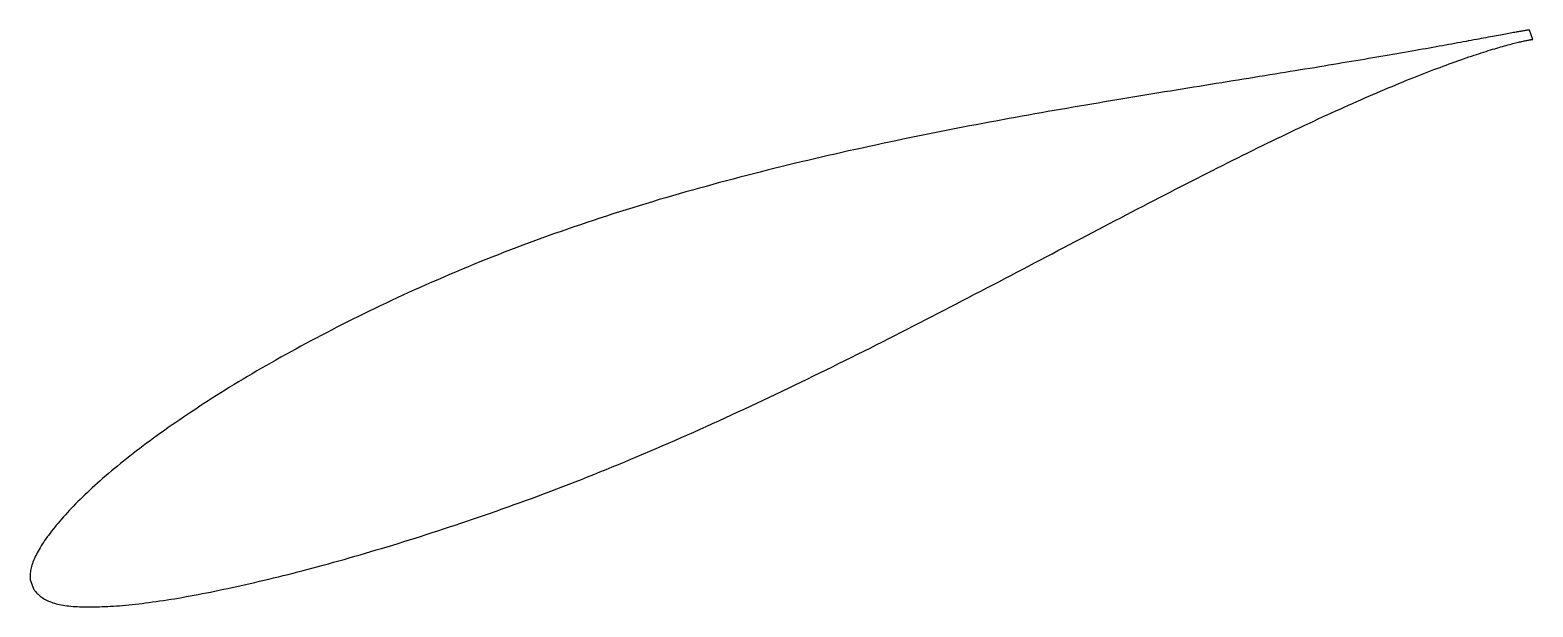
# Model space of a CAD drawing. Header units: metres. Extents: x -46 to 92, y -19 to 34.
import ezdxf

# ---------------------------------------------------------------- set-up
doc = ezdxf.new("R2010")
doc.units = ezdxf.units.M

msp = doc.modelspace()

# ---------------------------------------------------------------- linework, layer by layer
msp.add_lwpolyline([(91.77, 34.33), (91.77, 34.33), (91.76, 34.33), (91.74, 34.32), (91.72, 34.32), (91.7, 34.32), (91.67, 34.32), (91.63, 34.31), (91.59, 34.3), (91.54, 34.3), (91.48, 34.29), (91.43, 34.28), (91.36, 34.27), (91.29, 34.26), (91.22, 34.25), (91.14, 34.23), (91.05, 34.22), (90.96, 34.2), (90.86, 34.19), (90.76, 34.17), (90.65, 34.15), (90.54, 34.13), (90.42, 34.11), (90.29, 34.09), (90.16, 34.06), (90.03, 34.04), (89.89, 34.01), (89.74, 33.98), (89.59, 33.96), (89.43, 33.93), (89.27, 33.9), (89.1, 33.87), (88.93, 33.84), (88.75, 33.8), (88.57, 33.77), (88.38, 33.73), (88.19, 33.7), (87.99, 33.66), (87.78, 33.62), (87.57, 33.58), (87.36, 33.54), (87.14, 33.5), (86.91, 33.46), (86.68, 33.42), (86.44, 33.37), (86.2, 33.33), (85.96, 33.28), (85.7, 33.24), (85.45, 33.19), (85.19, 33.14), (84.92, 33.09), (84.65, 33.04), (84.37, 32.99), (84.09, 32.94), (83.8, 32.89), (83.51, 32.84), (83.21, 32.78), (82.91, 32.73), (82.6, 32.67), (82.29, 32.62), (81.97, 32.56), (81.65, 32.51), (81.33, 32.45), (81, 32.39), (80.66, 32.33), (80.32, 32.27), (79.97, 32.21), (79.62, 32.15), (79.27, 32.09), (78.91, 32.03), (78.54, 31.96), (78.17, 31.9), (77.8, 31.84), (77.42, 31.77), (77.04, 31.71), (76.65, 31.64), (76.26, 31.58), (75.86, 31.51), (75.46, 31.44), (75.05, 31.37), (74.64, 31.31), (74.23, 31.24), (73.81, 31.17), (73.39, 31.1), (72.96, 31.03), (72.53, 30.96), (72.1, 30.88), (71.66, 30.81), (71.21, 30.74), (70.77, 30.67), (70.31, 30.59), (69.86, 30.52), (69.4, 30.44), (68.93, 30.37), (68.47, 30.29), (68, 30.21), (67.52, 30.14), (67.04, 30.06), (66.56, 29.98), (66.07, 29.9), (65.58, 29.82), (65.09, 29.74), (64.59, 29.66), (64.09, 29.58), (63.59, 29.5), (63.08, 29.42), (62.57, 29.34), (62.05, 29.25), (61.54, 29.17), (61.02, 29.09), (60.49, 29), (59.96, 28.92), (59.43, 28.83), (58.9, 28.74), (58.36, 28.66), (57.82, 28.57), (57.28, 28.48), (56.74, 28.39), (56.19, 28.3), (55.64, 28.21), (55.08, 28.12), (54.53, 28.02), (53.97, 27.93), (53.4, 27.84), (52.84, 27.74), (52.27, 27.64), (51.7, 27.55), (51.13, 27.45), (50.56, 27.35), (49.98, 27.25), (49.4, 27.15), (48.82, 27.05), (48.24, 26.95), (47.66, 26.85), (47.07, 26.74), (46.48, 26.64), (45.89, 26.53), (45.3, 26.43), (44.7, 26.32), (44.11, 26.21), (43.51, 26.1), (42.91, 25.99), (42.31, 25.88), (41.71, 25.77), (41.1, 25.65), (40.5, 25.54), (39.89, 25.42), (39.28, 25.3), (38.67, 25.18), (38.06, 25.06), (37.45, 24.94), (36.84, 24.82), (36.23, 24.7), (35.61, 24.57), (35, 24.45), (34.38, 24.32), (33.76, 24.19), (33.14, 24.06), (32.52, 23.93), (31.91, 23.79), (31.29, 23.66), (30.67, 23.52), (30.04, 23.39), (29.42, 23.25), (28.8, 23.11), (28.18, 22.97), (27.56, 22.83), (26.93, 22.68), (26.31, 22.54), (25.69, 22.39), (25.07, 22.24), (24.44, 22.09), (23.82, 21.94), (23.2, 21.79), (22.58, 21.64), (21.95, 21.48), (21.33, 21.32), (20.71, 21.17), (20.09, 21.01), (19.47, 20.84), (18.85, 20.68), (18.23, 20.52), (17.61, 20.35), (16.99, 20.18), (16.37, 20.01), (15.76, 19.84), (15.14, 19.67), (14.53, 19.5), (13.91, 19.32), (13.3, 19.15), (12.69, 18.97), (12.08, 18.79), (11.47, 18.6), (10.86, 18.42), (10.25, 18.23), (9.65, 18.05), (9.04, 17.86), (8.44, 17.67), (7.84, 17.48), (7.24, 17.28), (6.64, 17.09), (6.04, 16.89), (5.45, 16.69), (4.86, 16.49), (4.26, 16.29), (3.67, 16.09), (3.09, 15.88), (2.5, 15.68), (1.92, 15.47), (1.34, 15.26), (0.76, 15.05), (0.18, 14.83), (-0.4, 14.62), (-0.97, 14.4), (-1.54, 14.19), (-2.11, 13.97), (-2.68, 13.75), (-3.24, 13.52), (-3.8, 13.3), (-4.36, 13.08), (-4.92, 12.85), (-5.47, 12.62), (-6.02, 12.39), (-6.57, 12.16), (-7.12, 11.93), (-7.66, 11.7), (-8.2, 11.46), (-8.74, 11.23), (-9.28, 10.99), (-9.81, 10.75), (-10.34, 10.52), (-10.87, 10.28), (-11.39, 10.04), (-11.91, 9.8), (-12.43, 9.55), (-12.94, 9.31), (-13.46, 9.07), (-13.96, 8.82), (-14.47, 8.58), (-14.97, 8.33), (-15.47, 8.09), (-15.97, 7.84), (-16.46, 7.59), (-16.95, 7.35), (-17.44, 7.1), (-17.92, 6.85), (-18.4, 6.6), (-18.88, 6.35), (-19.35, 6.11), (-19.82, 5.86), (-20.29, 5.61), (-20.75, 5.36), (-21.21, 5.11), (-21.67, 4.86), (-22.12, 4.61), (-22.57, 4.35), (-23.02, 4.1), (-23.46, 3.85), (-23.89, 3.6), (-24.33, 3.35), (-24.76, 3.1), (-25.19, 2.85), (-25.61, 2.6), (-26.03, 2.35), (-26.44, 2.1), (-26.85, 1.85), (-27.26, 1.6), (-27.66, 1.35), (-28.06, 1.1), (-28.46, 0.85), (-28.85, 0.6), (-29.24, 0.36), (-29.62, 0.11), (-30, -0.14), (-30.37, -0.39), (-30.74, -0.63), (-31.11, -0.88), (-31.47, -1.12), (-31.83, -1.37), (-32.18, -1.61), (-32.53, -1.85), (-32.88, -2.09), (-33.22, -2.34), (-33.56, -2.58), (-33.89, -2.82), (-34.22, -3.05), (-34.54, -3.29), (-34.86, -3.53), (-35.18, -3.76), (-35.49, -4), (-35.79, -4.23), (-36.09, -4.47), (-36.39, -4.7), (-36.68, -4.93), (-36.97, -5.16), (-37.26, -5.39), (-37.53, -5.61), (-37.81, -5.84), (-38.08, -6.06), (-38.34, -6.29), (-38.6, -6.51), (-38.86, -6.73), (-39.11, -6.95), (-39.36, -7.17), (-39.6, -7.39), (-39.84, -7.6), (-40.07, -7.82), (-40.29, -8.03), (-40.52, -8.24), (-40.74, -8.45), (-40.95, -8.66), (-41.16, -8.87), (-41.36, -9.08), (-41.56, -9.28), (-41.75, -9.48), (-41.94, -9.68), (-42.12, -9.88), (-42.3, -10.08), (-42.48, -10.27), (-42.65, -10.47), (-42.81, -10.66), (-42.97, -10.85), (-43.13, -11.03), (-43.28, -11.22), (-43.42, -11.4), (-43.56, -11.58), (-43.7, -11.75), (-43.83, -11.93), (-43.96, -12.1), (-44.08, -12.27), (-44.2, -12.44), (-44.31, -12.6), (-44.42, -12.77), (-44.52, -12.93), (-44.62, -13.09), (-44.71, -13.24), (-44.8, -13.4), (-44.88, -13.55), (-44.96, -13.7), (-45.03, -13.84), (-45.1, -13.99), (-45.16, -14.13), (-45.22, -14.27), (-45.27, -14.41), (-45.32, -14.55), (-45.36, -14.68), (-45.4, -14.81), (-45.43, -14.93), (-45.46, -15.06), (-45.48, -15.18), (-45.5, -15.29), (-45.51, -15.41), (-45.53, -15.51), (-45.53, -15.62), (-45.54, -15.71), (-45.54, -15.8), (-45.53, -15.88), (-45.53, -15.95), (-45.52, -16), (-45.52, -16.03), (-45.2, -16.91), (-45.19, -16.91), (-45.18, -16.93), (-45.15, -16.96), (-45.12, -17), (-45.07, -17.06), (-45.01, -17.13), (-44.94, -17.21), (-44.87, -17.28), (-44.79, -17.36), (-44.71, -17.44), (-44.61, -17.52), (-44.52, -17.59), (-44.42, -17.66), (-44.31, -17.73), (-44.2, -17.8), (-44.09, -17.86), (-43.97, -17.92), (-43.84, -17.98), (-43.71, -18.03), (-43.58, -18.08), (-43.44, -18.13), (-43.3, -18.18), (-43.15, -18.22), (-43, -18.26), (-42.84, -18.29), (-42.68, -18.33), (-42.51, -18.36), (-42.34, -18.38), (-42.16, -18.41), (-41.98, -18.43), (-41.79, -18.45), (-41.6, -18.47), (-41.41, -18.48), (-41.21, -18.49), (-41, -18.5), (-40.79, -18.51), (-40.57, -18.51), (-40.35, -18.52), (-40.13, -18.52), (-39.9, -18.52), (-39.67, -18.51), (-39.43, -18.51), (-39.18, -18.5), (-38.93, -18.49), (-38.68, -18.48), (-38.42, -18.47), (-38.16, -18.45), (-37.89, -18.44), (-37.62, -18.42), (-37.34, -18.4), (-37.06, -18.37), (-36.77, -18.35), (-36.48, -18.32), (-36.19, -18.29), (-35.89, -18.26), (-35.58, -18.23), (-35.28, -18.19), (-34.96, -18.15), (-34.65, -18.11), (-34.32, -18.06), (-34, -18.02), (-33.67, -17.97), (-33.33, -17.92), (-32.99, -17.87), (-32.65, -17.81), (-32.31, -17.76), (-31.95, -17.7), (-31.6, -17.64), (-31.24, -17.57), (-30.88, -17.51), (-30.51, -17.44), (-30.14, -17.37), (-29.76, -17.3), (-29.38, -17.22), (-29, -17.15), (-28.61, -17.07), (-28.22, -16.99), (-27.82, -16.9), (-27.42, -16.82), (-27.02, -16.73), (-26.61, -16.64), (-26.2, -16.55), (-25.79, -16.46), (-25.37, -16.36), (-24.95, -16.27), (-24.53, -16.17), (-24.1, -16.07), (-23.66, -15.96), (-23.23, -15.86), (-22.79, -15.75), (-22.35, -15.64), (-21.9, -15.53), (-21.45, -15.41), (-21, -15.3), (-20.54, -15.18), (-20.08, -15.06), (-19.62, -14.94), (-19.16, -14.81), (-18.69, -14.69), (-18.22, -14.56), (-17.74, -14.43), (-17.26, -14.29), (-16.78, -14.16), (-16.3, -14.02), (-15.81, -13.88), (-15.32, -13.74), (-14.83, -13.6), (-14.34, -13.45), (-13.84, -13.3), (-13.34, -13.15), (-12.84, -13), (-12.33, -12.85), (-11.82, -12.69), (-11.31, -12.53), (-10.8, -12.37), (-10.28, -12.21), (-9.77, -12.05), (-9.25, -11.88), (-8.72, -11.71), (-8.2, -11.54), (-7.67, -11.37), (-7.14, -11.19), (-6.61, -11.02), (-6.08, -10.84), (-5.54, -10.66), (-5.01, -10.48), (-4.47, -10.29), (-3.93, -10.11), (-3.38, -9.92), (-2.84, -9.73), (-2.29, -9.53), (-1.74, -9.34), (-1.19, -9.14), (-0.64, -8.94), (-0.09, -8.74), (0.46, -8.54), (1.02, -8.33), (1.58, -8.12), (2.14, -7.91), (2.69, -7.7), (3.26, -7.48), (3.82, -7.27), (4.38, -7.05), (4.95, -6.83), (5.51, -6.6), (6.08, -6.38), (6.64, -6.15), (7.21, -5.92), (7.78, -5.69), (8.35, -5.46), (8.92, -5.22), (9.49, -4.98), (10.07, -4.74), (10.64, -4.5), (11.21, -4.26), (11.79, -4.01), (12.36, -3.77), (12.94, -3.52), (13.51, -3.27), (14.09, -3.01), (14.66, -2.76), (15.24, -2.5), (15.82, -2.24), (16.39, -1.98), (16.97, -1.72), (17.55, -1.46), (18.13, -1.2), (18.71, -0.93), (19.28, -0.66), (19.86, -0.39), (20.44, -0.12), (21.02, 0.15), (21.6, 0.42), (22.17, 0.69), (22.75, 0.97), (23.33, 1.24), (23.91, 1.52), (24.48, 1.8), (25.06, 2.08), (25.64, 2.36), (26.21, 2.64), (26.79, 2.92), (27.36, 3.21), (27.94, 3.49), (28.51, 3.77), (29.09, 4.06), (29.66, 4.34), (30.24, 4.63), (30.81, 4.92), (31.38, 5.2), (31.95, 5.49), (32.52, 5.78), (33.09, 6.07), (33.66, 6.36), (34.23, 6.65), (34.79, 6.94), (35.36, 7.22), (35.92, 7.51), (36.49, 7.8), (37.05, 8.09), (37.61, 8.38), (38.18, 8.67), (38.74, 8.96), (39.29, 9.25), (39.85, 9.54), (40.41, 9.83), (40.96, 10.12), (41.52, 10.41), (42.07, 10.7), (42.62, 10.99), (43.17, 11.27), (43.72, 11.56), (44.27, 11.85), (44.81, 12.14), (45.36, 12.42), (45.9, 12.71), (46.44, 12.99), (46.98, 13.27), (47.52, 13.56), (48.05, 13.84), (48.59, 14.12), (49.12, 14.4), (49.65, 14.68), (50.18, 14.96), (50.71, 15.23), (51.23, 15.51), (51.76, 15.78), (52.28, 16.06), (52.8, 16.33), (53.31, 16.6), (53.83, 16.87), (54.34, 17.14), (54.85, 17.41), (55.36, 17.67), (55.87, 17.94), (56.38, 18.2), (56.88, 18.46), (57.38, 18.72), (57.88, 18.98), (58.37, 19.23), (58.87, 19.49), (59.36, 19.74), (59.85, 19.99), (60.33, 20.24), (60.82, 20.49), (61.3, 20.74), (61.78, 20.98), (62.25, 21.22), (62.73, 21.46), (63.2, 21.7), (63.66, 21.93), (64.13, 22.17), (64.59, 22.4), (65.05, 22.63), (65.51, 22.86), (65.97, 23.08), (66.42, 23.3), (66.87, 23.53), (67.31, 23.74), (67.76, 23.96), (68.2, 24.17), (68.63, 24.39), (69.07, 24.59), (69.5, 24.8), (69.93, 25.01), (70.35, 25.21), (70.77, 25.41), (71.19, 25.6), (71.61, 25.8), (72.02, 25.99), (72.43, 26.18), (72.83, 26.37), (73.23, 26.55), (73.63, 26.74), (74.03, 26.92), (74.42, 27.09), (74.81, 27.27), (75.19, 27.44), (75.57, 27.61), (75.95, 27.78), (76.33, 27.94), (76.7, 28.11), (77.06, 28.27), (77.43, 28.42), (77.79, 28.58), (78.14, 28.73), (78.49, 28.88), (78.84, 29.02), (79.19, 29.17), (79.53, 29.31), (79.86, 29.45), (80.19, 29.59), (80.52, 29.72), (80.85, 29.85), (81.17, 29.98), (81.48, 30.1), (81.8, 30.23), (82.1, 30.35), (82.41, 30.47), (82.71, 30.58), (83, 30.7), (83.3, 30.81), (83.58, 30.91), (83.87, 31.02), (84.15, 31.12), (84.42, 31.22), (84.69, 31.32), (84.96, 31.42), (85.22, 31.51), (85.47, 31.6), (85.73, 31.69), (85.97, 31.77), (86.22, 31.86), (86.45, 31.94), (86.69, 32.01), (86.92, 32.09), (87.14, 32.16), (87.36, 32.24), (87.58, 32.31), (87.79, 32.37), (88, 32.44), (88.2, 32.5), (88.39, 32.56), (88.59, 32.62), (88.77, 32.67), (88.95, 32.73), (89.13, 32.78), (89.3, 32.83), (89.47, 32.87), (89.63, 32.92), (89.79, 32.96), (89.94, 33), (90.09, 33.04), (90.23, 33.08), (90.37, 33.12), (90.5, 33.15), (90.63, 33.18), (90.75, 33.21), (90.87, 33.24), (90.98, 33.26), (91.08, 33.29), (91.18, 33.31), (91.28, 33.33), (91.37, 33.35), (91.46, 33.37), (91.54, 33.38), (91.61, 33.4), (91.68, 33.41), (91.74, 33.42), (91.8, 33.43), (91.86, 33.44), (91.9, 33.45), (91.95, 33.45), (91.98, 33.46), (92.01, 33.46), (92.04, 33.47), (92.06, 33.47), (92.07, 33.47), (92.08, 33.47), (92.09, 33.47)], close=True)

doc.saveas('drawing.dxf')
